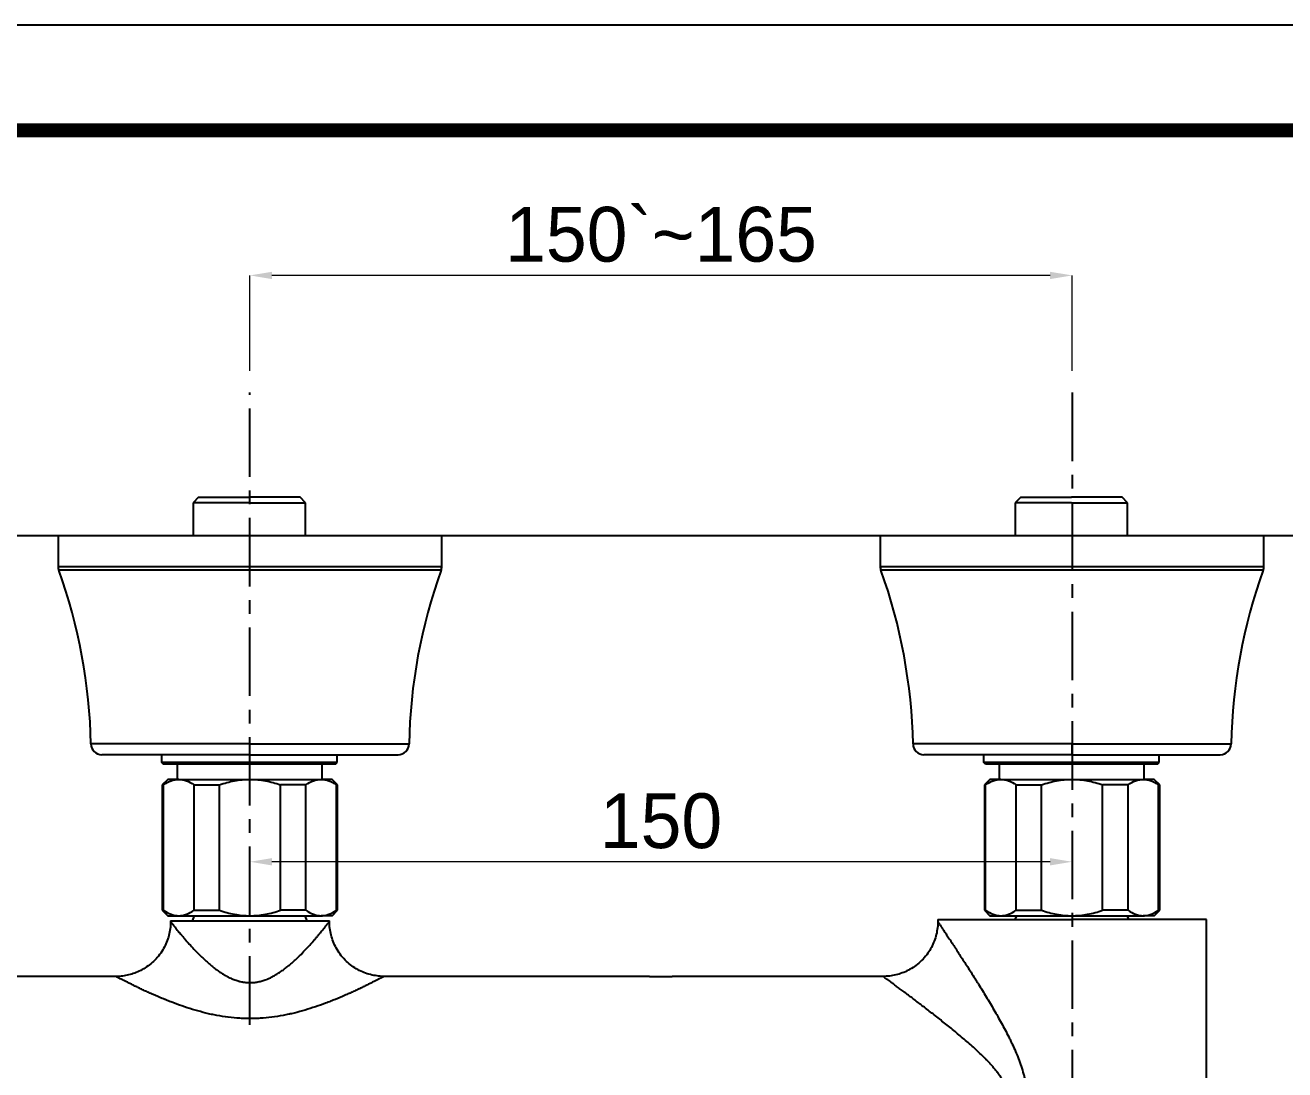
# Model space of a CAD drawing. Extents: x 1168 to 2296, y 0 to 827.
# Drawn here: x 1387.5 to 1617.3, y 636.1 to 826.8 of the extents above; entities that cross this region are included whole.
import ezdxf

# ---------------------------------------------------------------- set-up
doc = ezdxf.new("R2010")
doc.units = 0
doc.header["$LTSCALE"] = 10
doc.header["$MEASUREMENT"] = 0
doc.header["$PDMODE"] = 3
doc.header["$PDSIZE"] = -10
doc.linetypes.add('CENTER', pattern=[2, 1.25, -0.25, 0.25, -0.25])
doc.layers.get('0').update_dxf_attribs({"linetype": 'CONTINUOUS'})
doc.layers.get('DEFPOINTS').update_dxf_attribs({"linetype": 'CONTINUOUS'})
doc.layers.add('1', color=7, linetype='CONTINUOUS')
doc.styles.add('Daelim Dimension', font='')
doc.styles.get('Daelim Dimension').set_extended_font_data('나눔고딕')
doc.dimstyles.new('DEFAULT', dxfattribs={"dimscale": 2, "dimtxt": 2, "dimasz": 2, "dimexe": 0, "dimexo": 2, "dimgap": 1, "dimtad": 1, "dimdec": 1, "dimzin": 9, "dimdsep": 46, "dimtxsty": 'Daelim Dimension', "dimcen": 0.5, "dimclrd": 252, "dimclre": 252, "dimclrt": 3, "dimadec": 1, "dimazin": 0, "dimtfac": 1, "dimtdec": 1, "dimtix": 1, "dimtmove": 0, "dimatfit": 3, "dimfxl": 1, "dimtolj": 1, "dimtzin": 1, "dimlwd": 9, "dimlwe": 9, "dimarcsym": 0})

# ---------------------------------------------------------------- blocks, each defined once
blk = doc.blocks.new('*D7')
at = {"color": 5, "lineweight": 9, "ltscale": 0.5, "transparency": 16777216}
for p, q in [((1428.52, 667.31), (1428.52, 674.08)), ((1574.52, 674.08), (1432.52, 674.08)), ((1578.52, 667.54), (1578.52, 674.08))]:
    blk.add_line(p, q, dxfattribs=at)
at = {"color": 5, "ltscale": 0.5, "transparency": 16777216}
for points in [[(1432.52, 674.74), (1432.52, 673.41), (1428.52, 674.08)], [(1574.52, 674.74), (1574.52, 673.41), (1578.52, 674.08)]]:
    blk.add_solid(points, dxfattribs=at)
at = {"layer": 'DEFPOINTS', "color": 0, "ltscale": 0.5, "transparency": 16777216}
for p in [(1428.52, 674.08), (1428.52, 663.31), (1578.52, 663.54)]:
    blk.add_point(p, dxfattribs=at)
at = {"color": 7, "lineweight": -3, "ltscale": 0.5, "transparency": 16777216, "insert": (1503.52, 681.5), "char_height": 10, "attachment_point": 5, "style": 'Daelim Dimension'}
blk.add_mtext('\\A1;150', dxfattribs=at)
blk = doc.blocks.new('*D8')
at = {"color": 5, "lineweight": 9, "ltscale": 0.5, "transparency": 16777216}
for p, q in [((1428.52, 763.73), (1428.52, 781.12)), ((1574.52, 781.12), (1432.52, 781.12)), ((1578.52, 763.73), (1578.52, 781.12))]:
    blk.add_line(p, q, dxfattribs=at)
at = {"color": 5, "ltscale": 0.5, "transparency": 16777216}
for points in [[(1432.52, 781.78), (1432.52, 780.45), (1428.52, 781.12)], [(1574.52, 781.78), (1574.52, 780.45), (1578.52, 781.12)]]:
    blk.add_solid(points, dxfattribs=at)
at = {"layer": 'DEFPOINTS', "color": 0, "ltscale": 0.5, "transparency": 16777216}
for p in [(1428.52, 781.12), (1428.52, 759.73), (1578.52, 759.73)]:
    blk.add_point(p, dxfattribs=at)
at = {"color": 7, "lineweight": -3, "ltscale": 0.5, "transparency": 16777216, "insert": (1503.52, 788.56), "char_height": 10, "attachment_point": 5, "style": 'Daelim Dimension'}
blk.add_mtext('\\A1;150`~165', dxfattribs=at)

msp = doc.modelspace()

# ---------------------------------------------------------------- linework, layer by layer
at = {"lineweight": -3, "ltscale": 0.5}
msp.add_line((1302.03, 733.62), (1986.1, 733.62), dxfattribs=at)
msp.add_lwpolyline([(1167.75, 0), (2296.15, 0), (2296.15, 826.8), (1167.75, 826.8)], close=True, dxfattribs=at)
at = {"color": 5, "linetype": 'ByBlock', "lineweight": -3, "const_width": 2.6}
msp.add_lwpolyline([(1185.9, 35.4), (2277.9, 35.4), (2277.9, 807.6), (1185.9, 807.6)], close=True, dxfattribs=at)
at = {"layer": '1', "color": 1, "linetype": 'CENTER', "lineweight": -3}
for p, q in [((1428.52, 644.34), (1428.52, 759.73)), ((1578.52, 759.73), (1578.52, 528.04))]:
    msp.add_line(p, q, dxfattribs=at)
at = {"layer": '1', "color": 7, "linetype": 'Continuous', "lineweight": -3}
for p, q in [((1419.16, 740.62), (1418.16, 739.62)), ((1419.16, 740.62), (1428.41, 740.62)), ((1437.66, 740.62), (1428.41, 740.62)), ((1438.66, 739.62), (1437.66, 740.62)), ((1569.16, 740.62), (1568.16, 739.62)), ((1569.16, 740.62), (1578.41, 740.62)), ((1587.66, 740.62), (1578.41, 740.62)), ((1588.66, 739.62), (1587.66, 740.62)), ((1418.16, 739.62), (1418.16, 733.62)), ((1428.41, 739.62), (1418.16, 739.62)), ((1428.41, 739.62), (1438.66, 739.62)), ((1438.66, 733.62), (1438.66, 739.62)), ((1568.16, 739.62), (1568.16, 733.62)), ((1578.41, 739.62), (1568.16, 739.62)), ((1578.41, 739.62), (1588.66, 739.62)), ((1588.66, 733.62), (1588.66, 739.62)), ((1393.52, 733.62), (1393.52, 727.97)), ((1393.52, 733.62), (1463.52, 733.62)), ((1463.52, 727.97), (1463.52, 733.62)), ((1543.52, 733.62), (1543.52, 727.97)), ((1543.52, 733.62), (1613.52, 733.62)), ((1613.52, 727.97), (1613.52, 733.62)), ((1393.52, 727.97), (1463.52, 727.97)), ((1428.52, 727.3), (1393.64, 727.3)), ((1463.4, 727.3), (1428.52, 727.3)), ((1543.52, 727.97), (1613.52, 727.97)), ((1578.52, 727.3), (1543.64, 727.3)), ((1613.4, 727.3), (1578.52, 727.3)), ((1428.52, 695.58), (1399.5, 695.58)), ((1428.52, 695.58), (1457.54, 695.58)), ((1578.52, 695.58), (1549.5, 695.58)), ((1578.52, 693.62), (1578.52, 695.58)), ((1578.52, 695.58), (1607.54, 695.58)), ((1428.52, 693.62), (1401.5, 693.62)), ((1412.41, 692.22), (1412.41, 693.62)), ((1412.71, 691.92), (1412.41, 692.22)), ((1444.41, 692.22), (1412.41, 692.22)), ((1444.11, 691.92), (1412.71, 691.92)), ((1415.21, 691.92), (1415.21, 689.12)), ((1428.52, 693.62), (1455.54, 693.62)), ((1441.61, 691.92), (1441.61, 689.12)), ((1444.11, 691.92), (1444.41, 692.22)), ((1444.41, 692.22), (1444.41, 693.62)), ((1578.52, 693.62), (1551.5, 693.62)), ((1562.41, 692.22), (1562.41, 693.62)), ((1562.71, 691.92), (1562.41, 692.22)), ((1594.41, 692.22), (1562.41, 692.22)), ((1594.11, 691.92), (1562.71, 691.92)), ((1565.21, 691.92), (1565.21, 689.12)), ((1578.52, 693.62), (1605.54, 693.62)), ((1591.61, 691.92), (1591.61, 689.12)), ((1594.11, 691.92), (1594.41, 692.22)), ((1594.41, 692.22), (1594.41, 693.62)), ((1413.52, 689.12), (1412.52, 688.12)), ((1412.52, 688.12), (1412.52, 665.22)), ((1412.52, 688.12), (1412.75, 688.12)), ((1412.75, 665.22), (1412.75, 688.12)), ((1415.53, 689.12), (1413.52, 689.12)), ((1415.53, 689.12), (1428.52, 689.12)), ((1418.31, 665.22), (1418.31, 688.12)), ((1418.31, 688.12), (1422.95, 688.12)), ((1422.95, 665.22), (1422.95, 688.12)), ((1428.52, 689.12), (1441.51, 689.12)), ((1434.09, 665.22), (1434.09, 688.12)), ((1438.73, 688.12), (1434.09, 688.12)), ((1438.73, 665.22), (1438.73, 688.12)), ((1443.52, 689.12), (1441.51, 689.12)), ((1444.52, 688.12), (1443.52, 689.12)), ((1444.29, 688.12), (1444.52, 688.12)), ((1444.29, 665.22), (1444.29, 688.12)), ((1444.52, 665.22), (1444.52, 688.12)), ((1563.52, 689.12), (1562.52, 688.12)), ((1562.52, 688.12), (1562.52, 665.22)), ((1562.52, 688.12), (1562.75, 688.12)), ((1562.75, 665.22), (1562.75, 688.12)), ((1565.53, 689.12), (1563.52, 689.12)), ((1565.53, 689.12), (1578.52, 689.12)), ((1568.31, 688.12), (1572.95, 688.12)), ((1568.31, 665.22), (1568.31, 688.12)), ((1572.95, 665.22), (1572.95, 688.12)), ((1578.52, 689.12), (1591.51, 689.12)), ((1584.09, 665.22), (1584.09, 688.12)), ((1588.73, 688.12), (1584.09, 688.12)), ((1588.73, 665.22), (1588.73, 688.12)), ((1593.52, 689.12), (1591.51, 689.12)), ((1594.52, 688.12), (1593.52, 689.12)), ((1594.29, 688.12), (1594.52, 688.12)), ((1594.29, 665.22), (1594.29, 688.12)), ((1594.52, 665.22), (1594.52, 688.12)), ((1412.52, 665.22), (1413.52, 664.22)), ((1412.52, 665.22), (1412.75, 665.22)), ((1413.52, 664.22), (1415.53, 664.22)), ((1415.53, 664.22), (1428.52, 664.22)), ((1418.06, 663.31), (1418.43, 664.22)), ((1418.31, 665.22), (1422.95, 665.22)), ((1428.52, 664.22), (1441.51, 664.22)), ((1438.73, 665.22), (1434.09, 665.22)), ((1438.98, 663.31), (1438.61, 664.22)), ((1443.52, 664.22), (1441.51, 664.22)), ((1443.52, 664.22), (1444.52, 665.22)), ((1444.29, 665.22), (1444.52, 665.22)), ((1562.52, 665.22), (1563.52, 664.22)), ((1562.52, 665.22), (1562.75, 665.22)), ((1563.52, 664.22), (1565.53, 664.22)), ((1565.53, 664.22), (1578.52, 664.22)), ((1568.15, 663.54), (1568.43, 664.22)), ((1568.31, 665.22), (1572.95, 665.22)), ((1578.52, 664.22), (1591.51, 664.22)), ((1588.73, 665.22), (1584.09, 665.22)), ((1588.89, 663.54), (1588.61, 664.22)), ((1593.52, 664.22), (1591.51, 664.22)), ((1593.52, 664.22), (1594.52, 665.22)), ((1594.29, 665.22), (1594.52, 665.22)), ((1414.02, 663.31), (1414.02, 663.15)), ((1414.02, 663.31), (1428.52, 663.31)), ((1428.52, 663.31), (1443.02, 663.31)), ((1443.02, 663.16), (1443.02, 663.31)), ((1554.02, 663.54), (1554.02, 663.12)), ((1554.02, 663.54), (1578.52, 663.54)), ((1554.02, 663.16), (1554.02, 663.16)), ((1603.02, 663.54), (1578.52, 663.54)), ((1603.02, 573.22), (1603.02, 663.54)), ((1404.06, 653.16), (1372.52, 653.16)), ((1501.4, 653.16), (1453.02, 653.16)), ((1544.04, 653.16), (1505.53, 653.16)), ((1544.02, 653.16), (1544.02, 653.16))]:
    msp.add_line(p, q, dxfattribs=at)
for centre, radius, start, end in [((1395.52, 727.97), 2, 180, 199.8154), ((1300.19, 693.62), 99.33, 1.1309, 19.8154), ((1556.85, 693.62), 99.33, 160.1846, 178.8691), ((1461.52, 727.97), 2, 340.1846, 0), ((1545.52, 727.97), 2, 180, 199.8154), ((1450.19, 693.62), 99.33, 1.1309, 19.8154), ((1706.85, 693.62), 99.33, 160.1846, 178.8691), ((1611.52, 727.97), 2, 340.1846, 0), ((1401.5, 695.62), 2, 181.1309, 270), ((1455.54, 695.62), 2, 270, 358.8691), ((1551.5, 695.62), 2, 181.1309, 270), ((1605.54, 695.62), 2, 270, 358.8691)]:
    msp.add_arc(centre, radius, start, end, dxfattribs=at)
for points, knots in [([(1412.75, 688.12), (1413.2, 688.44), (1413.88, 688.81), (1414.58, 689.01), (1415.05, 689.1), (1415.29, 689.12), (1415.53, 689.12)], [0, 0, 0, 0, 0.5, 0.75, 0.75, 1, 1, 1, 1]), ([(1415.53, 689.12), (1415.77, 689.12), (1416.01, 689.1), (1416.48, 689.01), (1417.18, 688.81), (1417.86, 688.44), (1418.31, 688.12)], [0, 0, 0, 0, 0.25, 0.25, 0.5, 1, 1, 1, 1]), ([(1422.95, 688.12), (1423.85, 688.44), (1425.22, 688.81), (1426.62, 689.01), (1427.57, 689.1), (1428.04, 689.12), (1428.52, 689.12)], [0, 0, 0, 0, 0.5, 0.75, 0.75, 1, 1, 1, 1]), ([(1428.52, 689.12), (1429, 689.12), (1429.47, 689.1), (1430.42, 689.01), (1431.82, 688.81), (1433.19, 688.44), (1434.09, 688.12)], [0, 0, 0, 0, 0.25, 0.25, 0.5, 1, 1, 1, 1]), ([(1438.73, 688.12), (1439.18, 688.44), (1439.86, 688.81), (1440.56, 689.01), (1441.03, 689.1), (1441.27, 689.12), (1441.51, 689.12)], [0, 0, 0, 0, 0.5, 0.75, 0.75, 1, 1, 1, 1]), ([(1441.51, 689.12), (1441.75, 689.12), (1441.99, 689.1), (1442.46, 689.01), (1443.16, 688.81), (1443.84, 688.44), (1444.29, 688.12)], [0, 0, 0, 0, 0.25, 0.25, 0.5, 1, 1, 1, 1]), ([(1562.75, 688.12), (1563.2, 688.44), (1563.88, 688.81), (1564.58, 689.01), (1565.05, 689.1), (1565.29, 689.12), (1565.53, 689.12)], [0, 0, 0, 0, 0.5, 0.75, 0.75, 1, 1, 1, 1]), ([(1565.53, 689.12), (1565.77, 689.12), (1566.01, 689.1), (1566.48, 689.01), (1567.18, 688.81), (1567.86, 688.44), (1568.31, 688.12)], [0, 0, 0, 0, 0.25, 0.25, 0.5, 1, 1, 1, 1]), ([(1572.95, 688.12), (1573.85, 688.44), (1575.22, 688.81), (1576.62, 689.01), (1577.57, 689.1), (1578.04, 689.12), (1578.52, 689.12)], [0, 0, 0, 0, 0.5, 0.75, 0.75, 1, 1, 1, 1]), ([(1578.52, 689.12), (1579, 689.12), (1579.47, 689.1), (1580.42, 689.01), (1581.82, 688.81), (1583.19, 688.44), (1584.09, 688.12)], [0, 0, 0, 0, 0.25, 0.25, 0.5, 1, 1, 1, 1]), ([(1588.73, 688.12), (1589.18, 688.44), (1589.86, 688.81), (1590.56, 689.01), (1591.03, 689.1), (1591.27, 689.12), (1591.51, 689.12)], [0, 0, 0, 0, 0.5, 0.75, 0.75, 1, 1, 1, 1]), ([(1591.51, 689.12), (1591.75, 689.12), (1591.99, 689.1), (1592.46, 689.01), (1593.16, 688.81), (1593.84, 688.44), (1594.29, 688.12)], [0, 0, 0, 0, 0.25, 0.25, 0.5, 1, 1, 1, 1]), ([(1412.75, 665.22), (1413.2, 664.91), (1413.88, 664.53), (1414.58, 664.33), (1415.05, 664.25), (1415.29, 664.22), (1415.53, 664.22)], [0, 0, 0, 0, 0.5, 0.75, 0.75, 1, 1, 1, 1]), ([(1415.53, 664.22), (1415.77, 664.22), (1416.01, 664.25), (1416.48, 664.33), (1417.18, 664.53), (1417.86, 664.91), (1418.31, 665.22)], [0, 0, 0, 0, 0.25, 0.25, 0.5, 1, 1, 1, 1]), ([(1422.95, 665.22), (1423.85, 664.91), (1425.22, 664.53), (1426.62, 664.33), (1427.57, 664.25), (1428.04, 664.22), (1428.52, 664.22)], [0, 0, 0, 0, 0.5, 0.75, 0.75, 1, 1, 1, 1]), ([(1428.52, 664.22), (1429, 664.22), (1429.47, 664.25), (1430.42, 664.33), (1431.82, 664.53), (1433.19, 664.91), (1434.09, 665.22)], [0, 0, 0, 0, 0.25, 0.25, 0.5, 1, 1, 1, 1]), ([(1438.73, 665.22), (1439.18, 664.91), (1439.86, 664.53), (1440.56, 664.33), (1441.03, 664.25), (1441.27, 664.22), (1441.51, 664.22)], [0, 0, 0, 0, 0.5, 0.75, 0.75, 1, 1, 1, 1]), ([(1441.51, 664.22), (1441.75, 664.22), (1441.99, 664.25), (1442.46, 664.33), (1443.16, 664.53), (1443.84, 664.91), (1444.29, 665.22)], [0, 0, 0, 0, 0.25, 0.25, 0.5, 1, 1, 1, 1]), ([(1562.75, 665.22), (1563.2, 664.91), (1563.88, 664.53), (1564.58, 664.33), (1565.05, 664.25), (1565.29, 664.22), (1565.53, 664.22)], [0, 0, 0, 0, 0.5, 0.75, 0.75, 1, 1, 1, 1]), ([(1565.53, 664.22), (1565.77, 664.22), (1566.01, 664.25), (1566.48, 664.33), (1567.18, 664.53), (1567.86, 664.91), (1568.31, 665.22)], [0, 0, 0, 0, 0.25, 0.25, 0.5, 1, 1, 1, 1]), ([(1572.95, 665.22), (1573.85, 664.91), (1575.22, 664.53), (1576.62, 664.33), (1577.57, 664.25), (1578.04, 664.22), (1578.52, 664.22)], [0, 0, 0, 0, 0.5, 0.75, 0.75, 1, 1, 1, 1]), ([(1578.52, 664.22), (1579, 664.22), (1579.47, 664.25), (1580.42, 664.33), (1581.82, 664.53), (1583.19, 664.91), (1584.09, 665.22)], [0, 0, 0, 0, 0.25, 0.25, 0.5, 1, 1, 1, 1]), ([(1588.73, 665.22), (1589.18, 664.91), (1589.86, 664.53), (1590.56, 664.33), (1591.03, 664.25), (1591.27, 664.22), (1591.51, 664.22)], [0, 0, 0, 0, 0.5, 0.75, 0.75, 1, 1, 1, 1]), ([(1591.51, 664.22), (1591.75, 664.22), (1591.99, 664.25), (1592.46, 664.33), (1593.16, 664.53), (1593.84, 664.91), (1594.29, 665.22)], [0, 0, 0, 0, 0.25, 0.25, 0.5, 1, 1, 1, 1]), ([(1414.02, 663.15), (1414.03, 662.92), (1414.03, 662.27), (1413.87, 661.21), (1413.56, 659.98), (1413.08, 658.8), (1412.44, 657.66), (1411.64, 656.59), (1410.7, 655.65), (1409.69, 654.86), (1408.62, 654.22), (1407.52, 653.74), (1406.4, 653.4), (1405.3, 653.2), (1404.52, 653.13), (1404.11, 653.14), (1404.07, 653.14)], [0, 0, 0, 0, 0.043972, 0.123934, 0.204579, 0.285659, 0.367007, 0.45472, 0.539364, 0.621102, 0.700174, 0.776699, 0.850701, 0.922126, 0.990839, 1, 1, 1, 1]), ([(1414.02, 663.16), (1414.02, 663.16), (1414.02, 663.15), (1414.04, 663.14), (1414.04, 663.13), (1414.05, 663.12), (1414.06, 663.11), (1414.08, 663.09), (1414.12, 663.03), (1414.15, 662.99), (1414.23, 662.89), (1414.28, 662.83), (1414.39, 662.7), (1414.45, 662.62), (1414.53, 662.52), (1414.55, 662.49), (1414.58, 662.45), (1414.6, 662.43), (1414.65, 662.36), (1414.69, 662.31), (1414.75, 662.24), (1414.77, 662.21), (1414.81, 662.16), (1414.87, 662.09), (1414.94, 662.01), (1415.07, 661.84), (1415.16, 661.73), (1415.36, 661.49), (1415.46, 661.37), (1415.67, 661.11), (1415.78, 660.98), (1416.01, 660.71), (1416.12, 660.57), (1416.31, 660.35), (1416.37, 660.28), (1416.46, 660.17), (1416.49, 660.13), (1416.56, 660.06), (1416.59, 660.02), (1416.88, 659.69), (1417.15, 659.38), (1417.71, 658.75), (1418, 658.43), (1418.61, 657.79), (1418.93, 657.46), (1419.34, 657.05), (1419.43, 656.97), (1419.59, 656.8), (1419.68, 656.72), (1419.93, 656.47), (1420.11, 656.31), (1420.46, 655.99), (1420.64, 655.82), (1421, 655.51), (1421.19, 655.35), (1421.56, 655.03), (1421.75, 654.88), (1422.15, 654.57), (1422.35, 654.42), (1422.75, 654.13), (1422.96, 653.98), (1423.39, 653.7), (1423.61, 653.57), (1423.89, 653.4), (1423.95, 653.37), (1424.06, 653.3), (1424.23, 653.21), (1424.4, 653.12), (1424.75, 652.94), (1424.99, 652.83), (1425.48, 652.62), (1425.72, 652.53), (1426.1, 652.4), (1426.23, 652.36), (1426.43, 652.3), (1426.49, 652.29), (1426.62, 652.25), (1426.82, 652.2), (1427.02, 652.16), (1427.22, 652.13), (1427.29, 652.11), (1427.42, 652.09), (1427.76, 652.05), (1428.09, 652.02), (1428.5, 652.01), (1428.64, 652.01), (1428.91, 652.02), (1429.05, 652.03), (1429.45, 652.07), (1429.72, 652.1), (1430.24, 652.2), (1430.5, 652.27), (1431, 652.42), (1431.26, 652.5), (1431.57, 652.62), (1431.63, 652.65), (1431.75, 652.7), (1431.94, 652.78), (1432.24, 652.91), (1432.47, 653.03), (1432.71, 653.15), (1432.82, 653.21), (1433.16, 653.41), (1433.39, 653.54), (1433.82, 653.81), (1434.03, 653.95), (1434.45, 654.24), (1434.65, 654.39), (1435.05, 654.69), (1435.24, 654.84), (1435.62, 655.15), (1435.81, 655.31), (1436.18, 655.63), (1436.36, 655.79), (1436.63, 656.03), (1436.72, 656.12), (1436.9, 656.28), (1436.99, 656.36), (1437.25, 656.61), (1437.42, 656.77), (1437.92, 657.26), (1438.24, 657.59), (1438.85, 658.24), (1439.15, 658.56), (1439.72, 659.19), (1440, 659.5), (1440.32, 659.88), (1440.39, 659.95), (1440.52, 660.1), (1440.71, 660.32), (1440.89, 660.54), (1441.12, 660.81), (1441.23, 660.95), (1441.45, 661.21), (1441.56, 661.34), (1441.76, 661.58), (1441.85, 661.7), (1442.04, 661.93), (1442.12, 662.03), (1442.23, 662.16), (1442.25, 662.19), (1442.29, 662.24), (1442.31, 662.26), (1442.37, 662.33), (1442.4, 662.38), (1442.51, 662.51), (1442.58, 662.6), (1442.69, 662.75), (1442.75, 662.81), (1442.84, 662.93), (1442.88, 662.98), (1442.93, 663.04), (1442.94, 663.06), (1442.97, 663.09), (1442.98, 663.11), (1443.01, 663.14), (1443.02, 663.15), (1443.02, 663.16), (1443.02, 663.16), (1443.02, 663.16)], [0, 0, 0, 0, 0.011924, 0.011924, 0.015836, 0.015836, 0.019748, 0.027572, 0.027572, 0.043221, 0.043221, 0.058869, 0.058869, 0.074518, 0.074518, 0.07843, 0.07843, 0.082342, 0.082342, 0.090166, 0.090166, 0.094078, 0.094078, 0.09799, 0.105814, 0.105814, 0.121463, 0.121463, 0.137111, 0.137111, 0.15276, 0.15276, 0.168408, 0.168408, 0.176233, 0.176233, 0.180145, 0.180145, 0.184057, 0.184057, 0.215354, 0.215354, 0.246651, 0.246651, 0.277947, 0.277947, 0.285772, 0.285772, 0.293596, 0.293596, 0.309244, 0.309244, 0.324893, 0.324893, 0.340541, 0.340541, 0.35619, 0.35619, 0.371838, 0.371838, 0.387487, 0.387487, 0.403135, 0.403135, 0.407047, 0.407047, 0.410959, 0.418784, 0.418784, 0.434432, 0.434432, 0.45008, 0.45008, 0.457905, 0.457905, 0.461817, 0.461817, 0.465729, 0.473553, 0.473553, 0.477465, 0.477465, 0.481377, 0.497026, 0.497026, 0.50485, 0.50485, 0.512674, 0.512674, 0.528323, 0.528323, 0.543971, 0.543971, 0.55962, 0.55962, 0.563532, 0.563532, 0.567444, 0.575268, 0.583092, 0.583092, 0.590917, 0.590917, 0.606565, 0.606565, 0.622213, 0.622213, 0.637862, 0.637862, 0.65351, 0.65351, 0.669159, 0.669159, 0.684807, 0.684807, 0.692631, 0.692631, 0.700456, 0.700456, 0.716104, 0.716104, 0.747401, 0.747401, 0.778698, 0.778698, 0.809995, 0.809995, 0.817819, 0.817819, 0.825643, 0.841292, 0.841292, 0.85694, 0.85694, 0.872589, 0.872589, 0.888237, 0.888237, 0.903886, 0.903886, 0.907798, 0.907798, 0.91171, 0.91171, 0.919534, 0.919534, 0.935183, 0.935183, 0.950831, 0.950831, 0.966479, 0.966479, 0.974304, 0.974304, 0.982128, 0.982128, 0.997776, 0.997776, 1, 1, 1, 1]), ([(1453.01, 653.16), (1452.97, 653.16), (1452.53, 653.14), (1451.69, 653.23), (1450.49, 653.45), (1449.31, 653.84), (1448.17, 654.37), (1447.1, 655.06), (1446.09, 655.9), (1445.17, 656.9), (1444.4, 658.02), (1443.8, 659.2), (1443.38, 660.39), (1443.12, 661.59), (1443.01, 662.52), (1443.02, 663.03), (1443.03, 663.15)], [0, 0, 0, 0, 0.008273, 0.083642, 0.161328, 0.240504, 0.320622, 0.401344, 0.482449, 0.572329, 0.659, 0.742519, 0.823232, 0.901335, 0.97691, 1, 1, 1, 1]), ([(1554.02, 663.12), (1554.02, 663.06), (1554.04, 662.59), (1553.94, 661.71), (1553.7, 660.49), (1553.28, 659.3), (1552.72, 658.16), (1552, 657.06), (1551.11, 656.04), (1550.07, 655.15), (1548.97, 654.43), (1547.83, 653.87), (1546.67, 653.48), (1545.5, 653.24), (1544.62, 653.15), (1544.14, 653.16), (1544.04, 653.16)], [0, 0, 0, 0, 0.011744, 0.089671, 0.169075, 0.249415, 0.330354, 0.411674, 0.501715, 0.588543, 0.672219, 0.753089, 0.831343, 0.907063, 0.980243, 1, 1, 1, 1]), ([(1554.02, 663.16), (1554.02, 663.16), (1554.03, 663.14), (1554.07, 663.08), (1554.11, 663.02), (1554.19, 662.91), (1554.22, 662.86), (1554.29, 662.76), (1554.32, 662.71), (1554.44, 662.52), (1554.54, 662.38), (1554.67, 662.18), (1554.7, 662.14), (1554.74, 662.08), (1554.75, 662.06), (1554.78, 662.02), (1554.86, 661.91), (1554.93, 661.79), (1555.12, 661.5), (1555.26, 661.3), (1555.55, 660.86), (1555.71, 660.62), (1556.03, 660.13), (1556.2, 659.88), (1556.56, 659.34), (1556.74, 659.06), (1556.98, 658.7), (1557.03, 658.62), (1557.12, 658.47), (1557.27, 658.25), (1557.42, 658.02), (1557.72, 657.57), (1557.92, 657.25), (1558.34, 656.61), (1558.55, 656.29), (1558.98, 655.63), (1559.19, 655.29), (1559.63, 654.6), (1559.86, 654.25), (1560.31, 653.54), (1560.53, 653.18), (1560.88, 652.64), (1561.05, 652.36), (1561.23, 652.08), (1561.34, 651.9), (1561.4, 651.8), (1561.69, 651.34), (1561.93, 650.96), (1562.39, 650.2), (1562.63, 649.81), (1563.09, 649.04), (1563.33, 648.65), (1563.79, 647.86), (1564.03, 647.47), (1564.49, 646.67), (1564.72, 646.27), (1565.18, 645.45), (1565.41, 645.04), (1565.86, 644.22), (1566.09, 643.8), (1566.53, 642.96), (1566.75, 642.53), (1567.07, 641.89), (1567.17, 641.67), (1567.33, 641.35), (1567.38, 641.24), (1567.49, 641.02), (1567.54, 640.91), (1567.8, 640.36), (1568, 639.92), (1568.38, 639.02), (1568.57, 638.57), (1568.92, 637.66), (1569.08, 637.2), (1569.39, 636.27), (1569.53, 635.8), (1569.69, 635.21), (1569.72, 635.09), (1569.78, 634.85), (1569.86, 634.49), (1569.94, 634.12), (1570.08, 633.39), (1570.15, 632.91), (1570.23, 632.17), (1570.25, 631.92), (1570.28, 631.55), (1570.28, 631.43), (1570.29, 631.18), (1570.3, 631.05), (1570.3, 630.68), (1570.3, 630.43), (1570.29, 630.06), (1570.28, 629.87), (1570.27, 629.66), (1570.26, 629.55), (1570.26, 629.49), (1570.26, 629.47), (1570.26, 629.45), (1570.25, 629.45), (1570.25, 629.44)], [0, 0, 0, 0, 0.021886, 0.021886, 0.052452, 0.052452, 0.067735, 0.067735, 0.083018, 0.083018, 0.113584, 0.113584, 0.121225, 0.121225, 0.125046, 0.125046, 0.128867, 0.14415, 0.14415, 0.174716, 0.174716, 0.205282, 0.205282, 0.235848, 0.235848, 0.266414, 0.266414, 0.274056, 0.274056, 0.281697, 0.29698, 0.29698, 0.327546, 0.327546, 0.358112, 0.358112, 0.388679, 0.388679, 0.419245, 0.419245, 0.449811, 0.449811, 0.465094, 0.472735, 0.472735, 0.480377, 0.480377, 0.510943, 0.510943, 0.541509, 0.541509, 0.572075, 0.572075, 0.602641, 0.602641, 0.633207, 0.633207, 0.663773, 0.663773, 0.694339, 0.694339, 0.724905, 0.724905, 0.740188, 0.740188, 0.74783, 0.74783, 0.755471, 0.755471, 0.786037, 0.786037, 0.816604, 0.816604, 0.84717, 0.84717, 0.877736, 0.877736, 0.885377, 0.885377, 0.893019, 0.908302, 0.908302, 0.938868, 0.938868, 0.954151, 0.954151, 0.961792, 0.961792, 0.969434, 0.969434, 0.984717, 0.984717, 0.992358, 0.996179, 0.99809, 0.999045, 0.999522, 0.999522, 1, 1, 1, 1]), ([(1453.02, 653.16), (1453.02, 653.16), (1453.02, 653.16), (1453.01, 653.15), (1452.99, 653.14), (1452.91, 653.1), (1452.85, 653.07), (1452.71, 653), (1452.63, 652.96), (1452.51, 652.89), (1452.48, 652.88), (1452.43, 652.85), (1452.4, 652.84), (1452.31, 652.79), (1452.19, 652.73), (1452.06, 652.66), (1451.92, 652.59), (1451.85, 652.55), (1451.63, 652.44), (1451.46, 652.36), (1451.12, 652.19), (1450.94, 652.1), (1450.57, 651.91), (1450.37, 651.81), (1449.96, 651.61), (1449.75, 651.51), (1449.31, 651.29), (1449.09, 651.18), (1448.73, 651.02), (1448.62, 650.96), (1448.44, 650.87), (1448.37, 650.84), (1448.25, 650.79), (1447.95, 650.64), (1447.63, 650.5), (1447.12, 650.26), (1446.86, 650.15), (1446.33, 649.91), (1446.06, 649.79), (1445.25, 649.43), (1444.68, 649.2), (1443.82, 648.84), (1443.53, 648.73), (1443.08, 648.55), (1442.93, 648.49), (1442.63, 648.38), (1442.48, 648.32), (1441.72, 648.04), (1441.11, 647.81), (1439.85, 647.39), (1439.22, 647.19), (1437.92, 646.81), (1437.27, 646.63), (1436.43, 646.42), (1436.18, 646.36), (1435.92, 646.31), (1435.75, 646.27), (1435.67, 646.25), (1435.24, 646.16), (1434.9, 646.09), (1433.88, 645.89), (1433.19, 645.78), (1431.8, 645.61), (1431.1, 645.54), (1430.05, 645.48), (1429.7, 645.46), (1429.25, 645.45), (1429.16, 645.45), (1428.99, 645.45), (1428.9, 645.44), (1428.63, 645.44), (1428.1, 645.44), (1427.57, 645.45), (1427.03, 645.48), (1426.86, 645.49), (1426.5, 645.51), (1426.33, 645.52), (1425.44, 645.59), (1424.74, 645.66), (1423.36, 645.86), (1422.67, 645.98), (1421.65, 646.19), (1421.31, 646.26), (1420.8, 646.38), (1420.63, 646.42), (1420.3, 646.5), (1420.13, 646.54), (1419.3, 646.76), (1418.65, 646.94), (1417.37, 647.33), (1416.73, 647.54), (1415.5, 647.97), (1414.89, 648.19), (1413.99, 648.54), (1413.69, 648.66), (1413.33, 648.8), (1413.25, 648.83), (1413.11, 648.89), (1413.03, 648.92), (1412.82, 649.01), (1412.67, 649.07), (1411.95, 649.37), (1411.4, 649.6), (1410.59, 649.96), (1410.33, 650.08), (1409.81, 650.31), (1409.55, 650.43), (1409.05, 650.66), (1408.8, 650.78), (1408.44, 650.95), (1408.32, 651.01), (1408.15, 651.09), (1408.09, 651.12), (1407.97, 651.17), (1407.68, 651.31), (1407.41, 651.45), (1406.98, 651.66), (1406.78, 651.76), (1406.38, 651.95), (1406.19, 652.05), (1405.83, 652.23), (1405.66, 652.31), (1405.46, 652.42), (1405.42, 652.44), (1405.34, 652.48), (1405.31, 652.5), (1405.19, 652.55), (1405.12, 652.59), (1404.91, 652.7), (1404.79, 652.76), (1404.56, 652.88), (1404.46, 652.93), (1404.29, 653.02), (1404.22, 653.05), (1404.15, 653.09), (1404.14, 653.1), (1404.12, 653.11), (1404.09, 653.12), (1404.08, 653.13), (1404.06, 653.14), (1404.05, 653.14), (1404.03, 653.15), (1404.02, 653.16), (1404.02, 653.16)], [0, 0, 0, 0, 0.003666, 0.003666, 0.019296, 0.019296, 0.034926, 0.034926, 0.050557, 0.050557, 0.054464, 0.054464, 0.058372, 0.058372, 0.066187, 0.074002, 0.074002, 0.081817, 0.081817, 0.097448, 0.097448, 0.113078, 0.113078, 0.128709, 0.128709, 0.144339, 0.144339, 0.159969, 0.159969, 0.167785, 0.167785, 0.171692, 0.171692, 0.1756, 0.19123, 0.19123, 0.20686, 0.20686, 0.222491, 0.222491, 0.253752, 0.253752, 0.269382, 0.269382, 0.277197, 0.277197, 0.285012, 0.285012, 0.316273, 0.316273, 0.347534, 0.347534, 0.378795, 0.378795, 0.38661, 0.390517, 0.390517, 0.394425, 0.394425, 0.410055, 0.410055, 0.441316, 0.441316, 0.472577, 0.472577, 0.488207, 0.488207, 0.492115, 0.492115, 0.496022, 0.496022, 0.503837, 0.519468, 0.519468, 0.527283, 0.527283, 0.535098, 0.535098, 0.566359, 0.566359, 0.59762, 0.59762, 0.61325, 0.61325, 0.621065, 0.621065, 0.62888, 0.62888, 0.660141, 0.660141, 0.691402, 0.691402, 0.722663, 0.722663, 0.738293, 0.738293, 0.742201, 0.742201, 0.746108, 0.746108, 0.753923, 0.753923, 0.785184, 0.785184, 0.800814, 0.800814, 0.816445, 0.816445, 0.832075, 0.832075, 0.83989, 0.83989, 0.843798, 0.843798, 0.847706, 0.863336, 0.863336, 0.878966, 0.878966, 0.894597, 0.894597, 0.910227, 0.910227, 0.914135, 0.914135, 0.918042, 0.918042, 0.925857, 0.925857, 0.941488, 0.941488, 0.957118, 0.957118, 0.972749, 0.972749, 0.976656, 0.976656, 0.980564, 0.984471, 0.984471, 0.988379, 0.988379, 1, 1, 1, 1]), ([(1501.4, 653.16), (1501.44, 653.16), (1501.48, 653.16), (1501.74, 653.16), (1501.96, 653.16), (1502.4, 653.16), (1502.85, 653.16), (1503.52, 653.16), (1503.97, 653.16), (1504.3, 653.16), (1504.42, 653.16), (1504.64, 653.16), (1504.75, 653.16), (1505.09, 653.16), (1505.31, 653.16), (1505.53, 653.16), (1505.53, 653.16)], [0, 0, 0, 0, 0.028879, 0.028879, 0.190443, 0.190443, 0.352007, 0.513571, 0.675135, 0.675135, 0.755917, 0.755917, 0.836699, 0.836699, 0.998263, 1, 1, 1, 1]), ([(1566.88, 629.81), (1566.91, 630.04), (1566.94, 630.27), (1566.95, 630.61), (1566.94, 630.73), (1566.94, 630.9), (1566.94, 630.96), (1566.93, 631.04), (1566.93, 631.07), (1566.92, 631.13), (1566.9, 631.38), (1566.86, 631.64), (1566.77, 632.08), (1566.71, 632.3), (1566.57, 632.72), (1566.49, 632.93), (1566.38, 633.19), (1566.36, 633.25), (1566.31, 633.35), (1566.28, 633.4), (1566.24, 633.5), (1566.21, 633.56), (1566.16, 633.66), (1566.13, 633.71), (1566, 633.96), (1565.89, 634.16), (1565.66, 634.54), (1565.54, 634.73), (1565.29, 635.1), (1565.16, 635.28), (1564.9, 635.63), (1564.76, 635.81), (1564.49, 636.15), (1564.35, 636.32), (1564.06, 636.66), (1563.92, 636.82), (1563.62, 637.15), (1563.47, 637.31), (1563.25, 637.56), (1563.17, 637.64), (1563.02, 637.8), (1562.94, 637.87), (1562.56, 638.27), (1562.25, 638.58), (1561.62, 639.18), (1561.31, 639.48), (1560.68, 640.06), (1560.36, 640.35), (1559.72, 640.92), (1559.4, 641.19), (1558.76, 641.75), (1558.44, 642.02), (1557.8, 642.56), (1557.48, 642.82), (1556.84, 643.35), (1556.52, 643.61), (1555.57, 644.38), (1554.94, 644.88), (1554, 645.63), (1553.69, 645.87), (1553.07, 646.35), (1552.77, 646.58), (1552.17, 647.05), (1551.87, 647.28), (1551.28, 647.73), (1550.99, 647.95), (1550.42, 648.38), (1550.14, 648.6), (1549.59, 649.02), (1549.32, 649.22), (1548.78, 649.62), (1548.52, 649.82), (1548.2, 650.06), (1548.14, 650.11), (1548.01, 650.2), (1547.82, 650.34), (1547.64, 650.48), (1547.28, 650.74), (1547.05, 650.92), (1546.61, 651.24), (1546.4, 651.4), (1546, 651.7), (1545.81, 651.84), (1545.45, 652.1), (1545.28, 652.23), (1545.11, 652.36), (1545.09, 652.37), (1545.05, 652.4), (1545.03, 652.41), (1544.98, 652.45), (1544.87, 652.53), (1544.77, 652.61), (1544.58, 652.74), (1544.48, 652.82), (1544.29, 652.96), (1544.22, 653.01), (1544.1, 653.1), (1544.06, 653.13), (1544.03, 653.15), (1544.02, 653.16), (1544.02, 653.16)], [0, 0, 0, 0, 0.015387, 0.015387, 0.02308, 0.02308, 0.026926, 0.026926, 0.02885, 0.02885, 0.030773, 0.04616, 0.04616, 0.061546, 0.061546, 0.076933, 0.076933, 0.080779, 0.080779, 0.084626, 0.084626, 0.088472, 0.088472, 0.092319, 0.092319, 0.107706, 0.107706, 0.123092, 0.123092, 0.138479, 0.138479, 0.153865, 0.153865, 0.169252, 0.169252, 0.184638, 0.184638, 0.200025, 0.200025, 0.207718, 0.207718, 0.215411, 0.215411, 0.246184, 0.246184, 0.276957, 0.276957, 0.30773, 0.30773, 0.338503, 0.338503, 0.369276, 0.369276, 0.400049, 0.400049, 0.430822, 0.430822, 0.492368, 0.492368, 0.523141, 0.523141, 0.553914, 0.553914, 0.584687, 0.584687, 0.61546, 0.61546, 0.646233, 0.646233, 0.677006, 0.677006, 0.707779, 0.707779, 0.715473, 0.715473, 0.723166, 0.738552, 0.738552, 0.769325, 0.769325, 0.800098, 0.800098, 0.830871, 0.830871, 0.861644, 0.861644, 0.865491, 0.865491, 0.869338, 0.869338, 0.877031, 0.892417, 0.892417, 0.92319, 0.92319, 0.953963, 0.953963, 0.984736, 0.984736, 1, 1, 1, 1])]:
    msp.add_open_spline(points, degree=3, knots=knots, dxfattribs=at)

# ---------------------------------------------------------------- dimensions: what is measured, and where the dimension line sits
at = {"color": 5, "lineweight": -3, "ltscale": 0.5}
dim = msp.add_linear_dim(base=(1428.52, 781.12), p1=(1578.52, 759.73), p2=(1428.52, 759.73), text='<>`~165', dimstyle='DEFAULT', override={"dimtxt": 5, "dimclrd": 5, "dimclre": 5, "dimclrt": 7}, dxfattribs=at)
dim.commit()
dim.dimension.update_dxf_attribs({"geometry": '*D8', "text_midpoint": (1503.52, 788.56)})
dim = msp.add_linear_dim(base=(1428.52, 674.08), p1=(1578.52, 663.54), p2=(1428.52, 663.31), dimstyle='DEFAULT', override={"dimtxt": 5, "dimclrd": 5, "dimclre": 5, "dimclrt": 7}, dxfattribs=at)
dim.commit()
dim.dimension.update_dxf_attribs({"geometry": '*D7', "text_midpoint": (1503.52, 681.5)})

doc.saveas('drawing.dxf')
